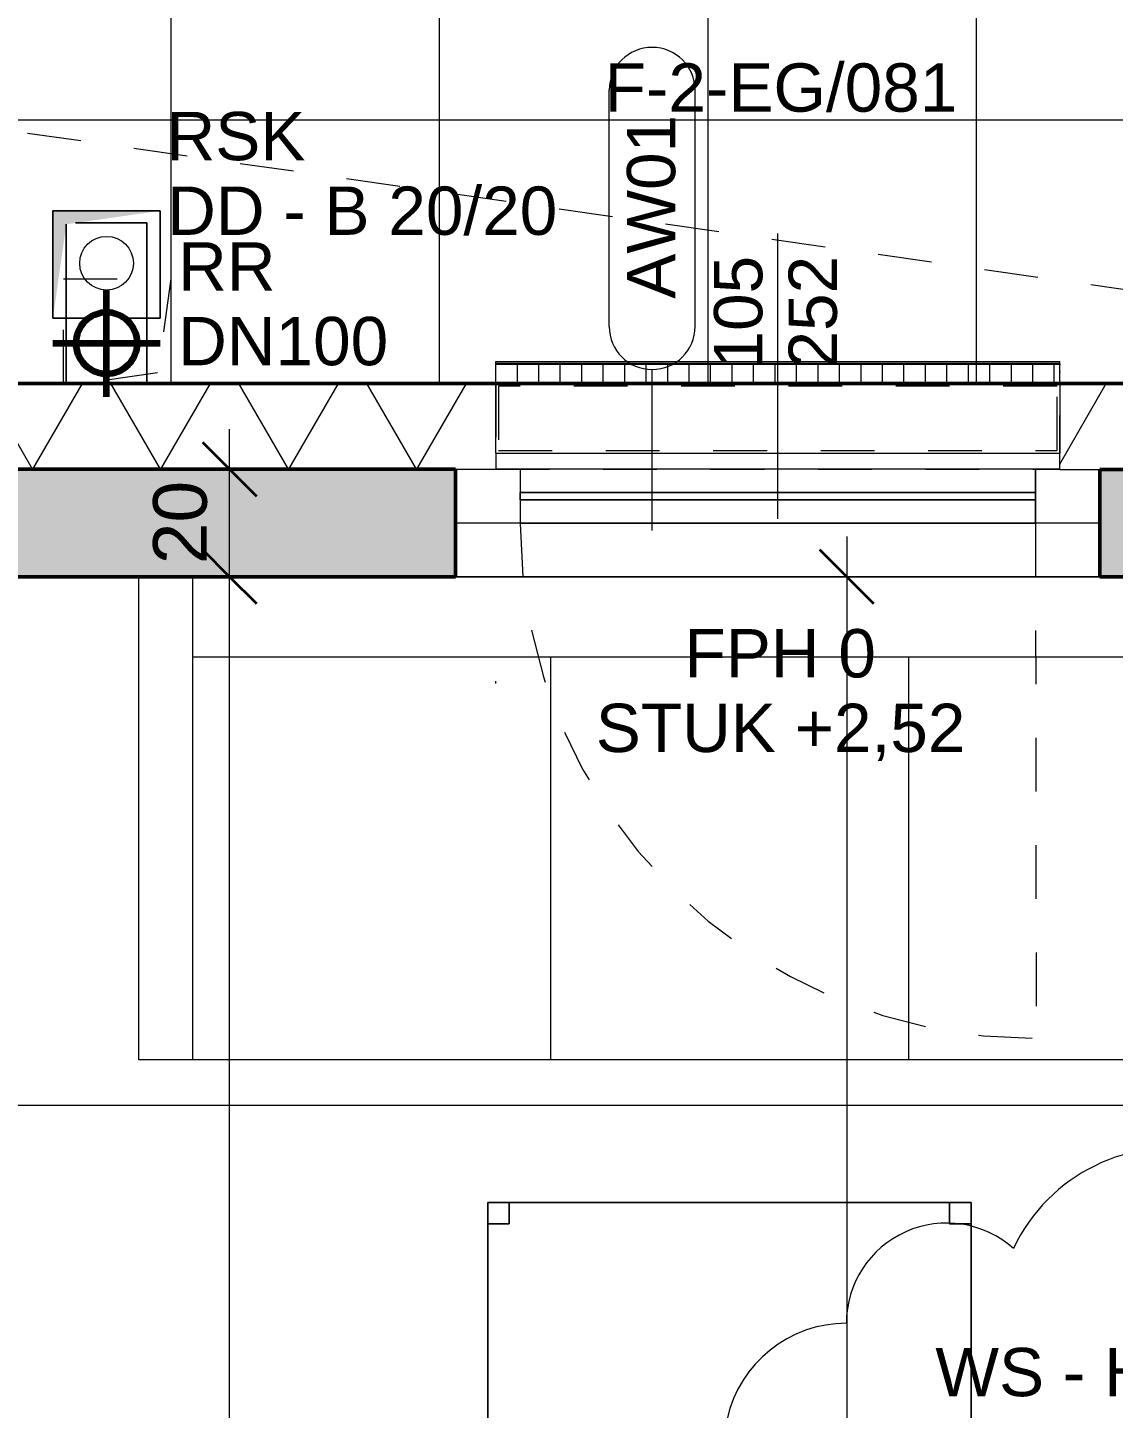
# Model space of a CAD drawing. Header units: metres. Extents: x -67.4 to -19.1, y 43.9 to 93.
# Drawn here: x -40.615 to -38.593, y 78.61 to 81.181 of the extents above; entities that cross this region are included whole.
import ezdxf

# ---------------------------------------------------------------- set-up
doc = ezdxf.new("R2010")
doc.units = ezdxf.units.M
for name, pattern in [('Verdeckt', [0.003, 0.002, -0.001]), ('Verdeckt Oben', [0.00225, 0.0015, -0.00075]), ('Verdeckt Unten', [0.005, 0.003, -0.002])]:
    doc.linetypes.add(name, pattern=pattern)
for name, color, linetype, lineweight in [('A-DETL-GENF_', 92, 'Continuous', 13), ('A-DETL-HDLN', 90, 'Verdeckt', 5), ('A-DETL-MBND', 5, 'Continuous', 5), ('A-GLAZ', 151, 'Continuous', 18), ('A-GLAZ-IDEN_', 152, 'Continuous', 9), ('A_2D', 7, 'Continuous', 13), ('A_Bemassung-50_', 4, 'Continuous', 9), ('A_Bemassung_', 4, 'Continuous', 9), ('A_Beschriftung_', 7, 'Continuous', 9), ('A_Decken', 8, 'Continuous', 13), ('A_Durchbruch', 7, 'Verdeckt', 5), ('A_Durchbruch_', 7, 'Continuous', 5), ('A_Durchbruch_Projektion', 8, 'Verdeckt', 5), ('A_Fenster', 7, 'Continuous', 13), ('A_Moebel', 6, 'Continuous', 13), ('A_Raeume_', 7, 'Continuous', 5), ('A_Waende', 7, 'Continuous', 13), ('G-ANNO-REVC_', 71, 'Continuous', 9), ('M-EQPM', 50, 'Continuous', 5), ('M-EQPM-IDEN_', 50, 'Continuous', 9), ('P-PIPE', 3, 'Continuous', 5), ('P-PIPE-CNTR', 3, 'Continuous', 5), ('P-PIPE-IDEN_', 2, 'Continuous', 9)]:
    doc.layers.add(name, color=color, linetype=linetype, lineweight=lineweight)
doc.styles.add('Arial_2', font='arial.ttf', dxfattribs={"height": 0.09})
doc.styles.add('Arial_5', font='arial.ttf', dxfattribs={"height": 0.1})
doc.dimstyles.new('WGA-Bemaßung_4', dxfattribs={"dimscale": 0.3048, "dimtxt": 0.102026, "dimasz": 0.328084, "dimexe": 0.246063, "dimexo": 0.0625, "dimgap": 0.04101, "dimtad": 1, "dimdec": 1, "dimlfac": 100, "dimrnd": 0.5, "dimdsep": 46, "dimtxsty": 'Arial_5', "dimblk1": 'OBLIQUE', "dimblk2": 'OBLIQUE', "dimsah": 1, "dimcen": 0.09, "dimdle": 0.246063, "dimazin": 2, "dimtfac": 1, "dimtdec": 4, "dimtix": 1, "dimtmove": 0, "dimatfit": 3, "dimfxl": 0.656168, "dimfxlon": 1, "dimtvp": 1, "dimtolj": 1, "dimtzin": 0, "dimarcsym": 2})

# ---------------------------------------------------------------- blocks, each defined once
blk = doc.blocks.new('HLS_Regensinkkasten - HLS_Regensinkkasten-V61-263_PP_00EG_BT2')
at = {"layer": 'M-EQPM', "color": 250}
for p, q in [((0.1476, 0.075), (-0.1487, 0.075)), ((-0.1487, 0.075), (0.1476, 0.075)), ((0.15, -0.075), (0.15, 0.058)), ((0.15, 0.058), (0.15, -0.075)), ((-0.1487, -0.075), (0.15, -0.075)), ((0.15, -0.075), (-0.1487, -0.075))]:
    blk.add_line(p, q, dxfattribs=at)
blk.add_circle((0.075, 0), 0.05, dxfattribs=at)
blk = doc.blocks.new('Symbol_Schatten - Bodendurchbruch_Schatten-V78-263_PP_00EG_BT2')
at = {"layer": 'A-DETL-MBND'}
for p, q in [((0.1, 0), (0.1, 0.1)), ((0.1, 0.1), (0.1, 0))]:
    blk.add_line(p, q, dxfattribs=at)
blk = doc.blocks.new('Symbol_Schatten - Bodendurchbruch_Schatten-V79-263_PP_00EG_BT2')
at = {"layer": 'A-DETL-GENF_'}
blk.add_hatch(color=256, dxfattribs=at).paths.add_polyline_path([(-0.1, -0.1), (-0.075, 0.075), (0.1, 0.1), (-0.1, 0.1), (-0.1, -0.092)])
at = {"layer": 'A_2D'}
for p, q in [((-0.1, -0.1), (-0.1, 0.1)), ((-0.1, 0.1), (0.1, 0.1)), ((0.1, 0.1), (0.1, -0.1)), ((-0.0331, -0.1), (-0.1, -0.1)), ((0.1, -0.1), (0.0331, -0.1))]:
    blk.add_line(p, q, dxfattribs=at)
at = {"layer": 'A_Durchbruch_'}
for p, q in [((0.1, 0.1), (-0.1, 0.1)), ((-0.1, 0.1), (-0.1, -0.1)), ((0.1, -0.1), (0.1, 0.1)), ((-0.1, -0.1), (-0.0331, -0.1)), ((0.0331, -0.1), (0.1, -0.1))]:
    blk.add_line(p, q, dxfattribs=at)
blk = doc.blocks.new('HLS_Rigol - 20x8cm-V95-263_PP_00EG_BT2')
at = {"layer": 'M-EQPM'}
h = blk.add_hatch(dxfattribs=at)
h.set_pattern_fill('FP_138', color=256, style=0, pattern_type=2)
h.set_pattern_definition([(269.998, (-39.743, 81.069), (0.04, 8.6e-06), [])])
h.paths.add_polyline_path([(-39.743, 80.5545), (-39.7431, 80.5545), (-39.743, 80.5195)])
h.paths.add_polyline_path([(-38.6931, 80.5188), (-38.6931, 80.5547), (-39.743, 80.5545), (-39.743, 80.5189), (-38.698, 80.5188)])
for p, q in [((-39.7431, 80.5595), (-38.6931, 80.5596)), ((-39.7431, 80.5595), (-38.6931, 80.5596)), ((-39.7431, 80.5565), (-39.7431, 80.5595)), ((-39.7431, 80.5565), (-38.6931, 80.5566)), ((-39.743, 80.5553), (-39.7431, 80.5565)), ((-39.7431, 80.5545), (-38.6931, 80.5547)), ((-39.7431, 80.5189), (-39.7431, 80.5545)), ((-39.743, 80.5553), (-38.693, 80.5554)), ((-39.743, 80.5545), (-39.743, 80.5553)), ((-38.6929, 80.5576), (-38.6931, 80.5596)), ((-38.6931, 80.5596), (-38.6931, 80.5566)), ((-38.6931, 80.5566), (-38.693, 80.5554)), ((-38.693, 80.5536), (-38.6931, 80.5547)), ((-38.6931, 80.5547), (-38.6931, 80.5188)), ((-38.693, 80.5554), (-38.693, 80.5536)), ((-38.693, 80.5188), (-38.693, 80.5536)), ((-38.693, 80.541), (-38.6928, 80.5398))]:
    blk.add_line(p, q, dxfattribs=at)
blk = doc.blocks.new('Moeb_Sofa - Sofa 220x90-V101-263_PP_00EG_BT2')
at = {"layer": 'A_Moebel', "color": 8}
for p, q in [((-1.1, 0.45), (1.1, 0.45)), ((-1.1, -0.45), (-1.1, 0.45)), ((-1, -0.45), (-1, 0.45)), ((-0.3333, -0.3), (-0.3333, 0.45)), ((0.3333, -0.3), (0.3333, 0.45)), ((1, -0.45), (1, 0.45)), ((1.1, 0.45), (1.1, -0.45)), ((-1, -0.3), (1, -0.3)), ((0.51, -0.45), (-0.69, -0.45))]:
    blk.add_line(p, q, dxfattribs=at)
blk = doc.blocks.new('Moeb_Tisch - 900x550-V102-263_PP_00EG_BT2')
at = {"layer": 'A_Moebel', "color": 8}
for p, q in [((-0.0741, 0.8106), (-0.6241, 0.8106)), ((-0.6241, 0.8106), (-0.6241, -0.0894)), ((-0.5841, 0.8106), (-0.6241, 0.8106)), ((-0.6241, 0.8106), (-0.6241, 0.7706)), ((-0.6241, 0.7706), (-0.6241, 0.8106)), ((-0.6241, 0.8106), (-0.5841, 0.8106)), ((-0.0741, 0.8106), (-0.6241, 0.8106)), ((-0.6241, 0.8106), (-0.6241, -0.0894)), ((-0.6241, -0.0894), (-0.6241, 0.8106)), ((-0.6241, 0.8106), (-0.0741, 0.8106)), ((-0.5841, 0.7706), (-0.5841, 0.8106)), ((-0.5841, 0.8106), (-0.5841, 0.7706)), ((-0.0741, 0.8106), (-0.1141, 0.8106)), ((-0.1141, 0.8106), (-0.1141, 0.7706)), ((-0.1141, 0.7706), (-0.1141, 0.8106)), ((-0.1141, 0.8106), (-0.0741, 0.8106)), ((-0.0741, -0.0894), (-0.0741, 0.8106)), ((-0.0741, 0.7706), (-0.0741, 0.8106)), ((-0.0741, 0.8106), (-0.0741, 0.7706)), ((-0.0741, -0.0894), (-0.0741, 0.8106)), ((-0.0741, 0.8106), (-0.0741, -0.0894)), ((-0.6241, 0.7706), (-0.5841, 0.7706)), ((-0.5841, 0.7706), (-0.6241, 0.7706)), ((-0.1141, 0.7706), (-0.0741, 0.7706)), ((-0.0741, 0.7706), (-0.1141, 0.7706)), ((-0.5841, -0.0494), (-0.6241, -0.0494)), ((-0.6241, -0.0494), (-0.6241, -0.0894)), ((-0.6241, -0.0894), (-0.6241, -0.0494)), ((-0.6241, -0.0494), (-0.5841, -0.0494)), ((-0.5841, -0.0894), (-0.5841, -0.0494)), ((-0.5841, -0.0494), (-0.5841, -0.0894)), ((-0.0741, -0.0494), (-0.1141, -0.0494)), ((-0.1141, -0.0494), (-0.1141, -0.0894)), ((-0.1141, -0.0894), (-0.1141, -0.0494)), ((-0.1141, -0.0494), (-0.0741, -0.0494)), ((-0.0741, -0.0894), (-0.0741, -0.0494)), ((-0.0741, -0.0494), (-0.0741, -0.0894)), ((-0.6241, -0.0894), (-0.0741, -0.0894)), ((-0.6241, -0.0894), (-0.5841, -0.0894)), ((-0.5841, -0.0894), (-0.6241, -0.0894)), ((-0.6241, -0.0894), (-0.0741, -0.0894)), ((-0.0741, -0.0894), (-0.6241, -0.0894)), ((-0.1141, -0.0894), (-0.0741, -0.0894)), ((-0.0741, -0.0894), (-0.1141, -0.0894))]:
    blk.add_line(p, q, dxfattribs=at)
blk = doc.blocks.new('Fens_1tlg_UL - FIX_OL_DK_1200x2520-11834862-263_PP_00EG_BT2')
at = {"layer": 'A-GLAZ'}
for p, q in [((-0.6, 0), (-0.48, 0)), ((-0.48, 0), (-0.48, -0.1)), ((0.48, -0.1), (0.48, 0)), ((0.48, 0), (0.6, 0)), ((-0.48, -0.043), (0.48, -0.043)), ((-0.48, -0.057), (-0.48, -0.043)), ((0.48, -0.043), (0.48, -0.057)), ((0.48, -0.057), (-0.48, -0.057))]:
    blk.add_line(p, q, dxfattribs=at)
at = {"layer": 'A_Fenster', "linetype": 'Verdeckt Oben', "lineweight": 5}
for p, q in [((-0.6, 0.1), (0.6, 0.1)), ((-0.6, 0.1), (0.6, 0.1)), ((-0.525, -0.3), (0.525, -0.3))]:
    blk.add_line(p, q, dxfattribs=at)
at = {"layer": 'A_Fenster'}
for p, q in [((-0.6, 0), (0.6, 0)), ((0.48, 0), (-0.48, 0)), ((-0.48, -0.043), (-0.48, 0)), ((0.48, -0.043), (0.48, 0)), ((-0.48, -0.057), (-0.48, -0.043)), ((-0.48, -0.043), (-0.48, -0.057)), ((0.48, -0.043), (-0.48, -0.043)), ((0.48, -0.057), (0.48, -0.043)), ((0.48, -0.057), (0.48, -0.043)), ((-0.48, -0.1), (-0.48, -0.057)), ((-0.48, -0.057), (0.48, -0.057)), ((0.48, -0.1), (0.48, -0.057)), ((-0.525, -0.1), (-0.6, -0.1)), ((0.6, -0.1), (0.525, -0.1))]:
    blk.add_line(p, q, dxfattribs=at)
blk = doc.blocks.new('Allg_Rollladenkasten - 0130x032-V116-263_PP_00EG_BT2')
at = {"layer": 'A_2D'}
for p, q in [((-0.525, -0.0793), (-0.525, -0.0743)), ((-0.525, -0.0743), (-0.52, -0.0743)), ((-0.52, -0.0743), (0.52, -0.0743)), ((0.52, -0.0743), (0.525, -0.0743)), ((0.525, -0.0743), (0.525, -0.2043)), ((-0.525, -0.2043), (-0.525, -0.0793)), ((-0.525, -0.2043), (0.52, -0.2043)), ((-0.525, -0.2043), (0.525, -0.2043)), ((-0.525, -0.2043), (-0.525, -0.2343)), ((0.52, -0.2043), (0.525, -0.2043)), ((0.525, -0.2343), (0.525, -0.2043)), ((0.525, -0.2343), (-0.525, -0.2343)), ((-0.525, -0.633), (-0.525, -0.629))]:
    blk.add_line(p, q, dxfattribs=at)
at = {"layer": 'A_Durchbruch'}
for p, q in [((-0.525, -0.0743), (-0.525, -0.2343)), ((0.525, -0.0743), (-0.525, -0.0743)), ((0.525, -0.2343), (0.525, -0.0743)), ((-0.52, -0.0793), (-0.52, -0.1993)), ((0.52, -0.0793), (-0.52, -0.0793)), ((0.52, -0.1993), (0.52, -0.0793)), ((-0.52, -0.1993), (0.52, -0.1993)), ((-0.525, -0.2343), (0.525, -0.2343)), ((-0.525, -0.2343), (0.525, -0.2343))]:
    blk.add_line(p, q, dxfattribs=at)
blk = doc.blocks.new('Symbol_Schatten_Verdeckt_unten - Bodendurchbruch_Schatten_Verdeckt_unten-V120-263_PP_00EG_BT2')
at = {"layer": 'A_Durchbruch_Projektion'}
for p, q in [((-0.1, -0.1), (-0.1, 0.0948)), ((-0.075, 0.075), (0.0635, 0.0948)), ((0.1, 0.0948), (0.1, -0.1)), ((-0.1, -0.1), (-0.075, 0.075)), ((0.1, -0.1), (-0.1, -0.1))]:
    blk.add_line(p, q, dxfattribs=at)
blk = doc.blocks.new('BS_Wand_Lollipop - rechts_oben-2026913-263_PP_00EG_BT2')
at = {"layer": 'A_Beschriftung_'}
for p, q in [((0.0046, 0.0016), (0.0134, 0.0016)), ((-0.003, 0), (0.003, 0)), ((0.0046, -0.0016), (0.0134, -0.0016))]:
    blk.add_line(p, q, dxfattribs=at)
for centre, start, end in [((0.0046, 0), 90, 270), ((0.0134, 0), 270, 90)]:
    blk.add_arc(centre, 0.0016, start, end, dxfattribs=at)
blk = doc.blocks.new('DIMBLOCK354-263_PP_00EG_BT2')
at = {"layer": 'A_Bemassung-50_', "transparency": 16777216}
for p, q in [((-39.0895, 80.2338), (-39.0896, 75.9387)), ((-39.0895, 80.1588), (-39.1645, 80.1588)), ((-39.0895, 80.1588), (-38.8895, 80.1588)), ((-39.0896, 75.9387), (-39.1646, 75.9387)), ((-39.0896, 75.9387), (-38.8896, 75.9387))]:
    blk.add_line(p, q, dxfattribs=at)
at = {"layer": 'A_Bemassung-50_', "lineweight": 35, "transparency": 16777216}
for p, q in [((-39.0895, 80.1588), (-39.1395, 80.2088)), ((-39.0895, 80.1588), (-39.0395, 80.1088)), ((-39.0896, 75.9387), (-39.1396, 75.9887)), ((-39.0896, 75.9387), (-39.0396, 75.8887))]:
    blk.add_line(p, q, dxfattribs=at)
at = {"layer": 'A_Bemassung-50_', "color": 0, "transparency": 16777216, "insert": (-39.2319, 77.9334), "char_height": 0.1, "width": 0.276883, "attachment_point": 1, "rotation": 90, "line_spacing_factor": 0.941778, "style": 'Arial_5'}
blk.add_mtext('422', dxfattribs=at)
blk = doc.blocks.new('_Oblique')
at = {"color": 0, "linetype": 'ByBlock', "lineweight": -2}
blk.add_line((-0.5, -0.5), (0.5, 0.5), dxfattribs=at)
blk = doc.blocks.new('DIMBLOCK384-263_PP_00EG_BT2')
at = {"layer": 'A_Bemassung-50_', "lineweight": 35, "transparency": 16777216}
for p, q in [((-40.2389, 80.1589), (-40.2889, 80.2089)), ((-40.2389, 80.1589), (-40.1889, 80.1089)), ((-40.2391, 75.8763), (-40.2891, 75.9263)), ((-40.2391, 75.8763), (-40.1891, 75.8263))]:
    blk.add_line(p, q, dxfattribs=at)
at = {"layer": 'A_Bemassung-50_', "transparency": 16777216}
for p, q in [((-40.2389, 80.1589), (-40.4389, 80.1589)), ((-40.2391, 75.8763), (-40.2389, 80.1589)), ((-40.2389, 80.1589), (-40.1639, 80.1589)), ((-40.2391, 75.8763), (-40.4391, 75.8763)), ((-40.2391, 75.8763), (-40.1641, 75.8763))]:
    blk.add_line(p, q, dxfattribs=at)
at = {"layer": 'A_Bemassung-50_', "color": 0, "transparency": 16777216, "insert": (-40.3813, 77.8441), "char_height": 0.1, "width": 0.416266, "attachment_point": 1, "rotation": 90, "line_spacing_factor": 0.941778, "style": 'Arial_5'}
blk.add_mtext('428,5', dxfattribs=at)
blk = doc.blocks.new('DIMBLOCK385-263_PP_00EG_BT2')
at = {"layer": 'A_Bemassung-50_', "transparency": 16777216}
for p, q in [((-40.2389, 80.1589), (-40.2389, 80.4339)), ((-40.2389, 80.3589), (-40.4389, 80.3589)), ((-40.2389, 80.3589), (-40.1639, 80.3589)), ((-40.2389, 80.1589), (-40.4389, 80.1589)), ((-40.2389, 80.1589), (-40.1639, 80.1589))]:
    blk.add_line(p, q, dxfattribs=at)
at = {"layer": 'A_Bemassung-50_', "lineweight": 35, "transparency": 16777216}
for p, q in [((-40.2389, 80.3589), (-40.2889, 80.4089)), ((-40.2389, 80.3589), (-40.1889, 80.3089)), ((-40.2389, 80.1589), (-40.2889, 80.2089)), ((-40.2389, 80.1589), (-40.1889, 80.1089))]:
    blk.add_line(p, q, dxfattribs=at)
at = {"layer": 'A_Bemassung-50_', "color": 0, "transparency": 16777216, "insert": (-40.3813, 80.182), "char_height": 0.1, "width": 0.184588, "attachment_point": 1, "rotation": 90, "line_spacing_factor": 0.941778, "style": 'Arial_5'}
blk.add_mtext('20', dxfattribs=at)
blk = doc.blocks.new('BS_Fens_PP - oben-2843217-263_PP_00EG_BT2')
at = {"layer": 'A-GLAZ-IDEN_'}
blk.add_line((0, 0.000124), (0, 0.010761), dxfattribs=at)
blk = doc.blocks.new('DIMBLOCK572-263_PP_00EG_BT2')
at = {"layer": 'A_Bemassung-50_', "transparency": 16777216}
for p, q in [((-45.8717, 79.1747), (-45.8717, 79.3747)), ((-37.7081, 79.1745), (-37.708, 79.3745)), ((-45.8717, 79.1747), (-37.7081, 79.1745)), ((-45.8717, 79.1747), (-45.8717, 79.0997)), ((-37.7081, 79.1745), (-37.7081, 79.0995))]:
    blk.add_line(p, q, dxfattribs=at)
at = {"layer": 'A_Bemassung-50_', "lineweight": 35, "transparency": 16777216}
for p, q in [((-45.8717, 79.1747), (-45.8217, 79.2247)), ((-37.7081, 79.1745), (-37.6581, 79.2245)), ((-45.8717, 79.1747), (-45.9217, 79.1247)), ((-37.7081, 79.1745), (-37.7581, 79.1245))]:
    blk.add_line(p, q, dxfattribs=at)
at = {"layer": 'A_Bemassung-50_', "color": 0, "transparency": 16777216, "insert": (-41.9633, 79.3169), "char_height": 0.1, "width": 0.416266, "attachment_point": 1, "rotation": 359.9983, "line_spacing_factor": 0.941778, "style": 'Arial_5'}
blk.add_mtext('816,5', dxfattribs=at)
blk = doc.blocks.new('Family - ___-11902213-263_PP_00EG_BT2')
at = {"layer": 'G-ANNO-REVC_'}
for centre, radius, start, end in [((-5.5846, 87.6742), 0.1867, 25.5497, 157.36), ((-5.1969, 87.5126), 0.3267, 337.36, 132.1512), ((-5.8444, 87.5361), 0.2275, 67.36, 222.1512)]:
    blk.add_arc(centre, radius, start, end, dxfattribs=at)

msp = doc.modelspace()

# ---------------------------------------------------------------- hatches: boundary and pattern name
at = {"layer": 'A-DETL-GENF_', "lineweight": 5}
h = msp.add_hatch(dxfattribs=at)
h.set_pattern_fill('FP_160', color=252, style=0, pattern_type=2)
h.set_pattern_definition([(89.998, (-85.848, 81.011), (-0.5, 1.75e-05), []), (179.998, (-85.848, 81.011), (-1.75e-05, -0.5), [])])
h.paths.add_polyline_path([(-37.3489, 50.614), (-35.3489, 51.4717), (-35.3489, 51.6705), (-35.3564, 51.6883), (-35.3643, 51.7129), (-35.3704, 51.7392), (-35.3747, 51.767), (-35.3773, 51.7976), (-35.3781, 51.8201), (-35.3773, 51.8505), (-35.3747, 51.8816), (-35.3704, 51.9132), (-35.3643, 51.9452), (-35.3564, 51.9773), (-35.3489, 52.0021), (-35.3489, 55.5027), (-37.3488, 55.5027), (-37.3487, 55.1534), (-37.3088, 55.1534), (-37.3088, 53.5334), (-37.3488, 53.5334), (-37.3489, 50.7195)])
h.paths.add_polyline_path([(-37.2077, 55.2308), (-37.2077, 55.4308), (-37.0077, 55.4308), (-37.1827, 55.4058)])
h.paths.add_polyline_path([(-35.3485, 62.78), (-35.3485, 69.4084), (-37.3483, 69.4084), (-37.3483, 69.0237), (-37.3084, 69.0237), (-37.3084, 67.4037), (-37.3484, 67.4037), (-37.3484, 64.436), (-37.3085, 64.436), (-37.3085, 63.386), (-37.3485, 63.386), (-37.3485, 62.78), (-35.3644, 62.78)])
h.paths.add_polyline_path([(-37.3085, 64.436), (-37.3085, 64.436), (-37.2602, 65.5096)])
h.paths.add_polyline_path([(-36.409, 66.1781), (-36.589, 66.1787), (-36.4987, 66.2684)])
h.paths.add_polyline_path([(-37.2207, 66.3884), (-37.2207, 66.4695), (-37.2173, 66.4835), (-37.2173, 66.4972), (-37.2207, 66.5116), (-37.2207, 66.5884), (-37.0207, 66.5884), (-37.1957, 66.5634), (-37.2169, 66.4146)])
h.paths.add_polyline_path([(-52.7484, 67.5906), (-52.7484, 71.7218), (-56.4192, 71.7219), (-56.0639, 67.5907), (-52.7484, 67.5906)])
h.paths.add_polyline_path([(-52.7484, 67.5906), (-52.7484, 67.5906), (-52.7484, 67.9817)])
h.paths.add_polyline_path([(-52.9684, 68.0027), (-52.9684, 68.2027), (-52.7684, 68.2027), (-52.9434, 68.1777), (-52.9642, 68.0323)])
h.paths.add_polyline_path([(-52.7484, 69.2255), (-52.7534, 69.233), (-52.7534, 69.233)])
h.paths.add_polyline_path([(-37.3496, 80.5188), (-37.3499, 83.3469), (-42.5001, 83.3469), (-54.2336, 80.5193), (-37.3499, 80.5188)])
h.paths.add_polyline_path([(-40.5679, 80.6402), (-40.5679, 80.8402), (-40.3679, 80.8402), (-40.5429, 80.8152), (-40.5668, 80.6482)])
at = {"layer": 'A_Waende', "lineweight": 5}
h = msp.add_hatch(dxfattribs=at)
h.set_pattern_fill('FP_7', color=250, angle=-157.36, style=0, pattern_type=2)
h.set_pattern_definition([(359.998, (-45.84817, 80.3585), (7e-06, 0.20637), []), (59.998, (-45.84817, 80.3585), (-0.1787267, 0.103196), []), (119.998, (-45.84817, 80.3585), (-0.1787253, -0.103179), [])])
h.paths.add_polyline_path([(-37.508, 80.3588), (-37.508, 80.5188), (-38.693, 80.5188), (-38.693, 80.3588), (-37.508, 80.3588)])
h.paths.add_polyline_path([(-39.743, 80.3589), (-39.743, 80.5189), (-41.403, 80.5188), (-41.403, 80.3589), (-39.818, 80.3589)])
h.paths.add_polyline_path([(-42.458, 80.3589), (-42.458, 80.5189), (-50.223, 80.5188), (-50.223, 80.3592), (-42.528, 80.3589)])
h.paths.add_polyline_path([(-51.2755, 80.3592), (-51.2755, 80.5192), (-51.908, 80.5188), (-51.908, 80.3592), (-51.2887, 80.3592)])
h.paths.add_polyline_path([(-52.958, 80.3593), (-52.958, 80.5193), (-54.188, 80.5188), (-54.188, 80.3593), (-53.033, 80.3593)])
h = msp.add_hatch(dxfattribs=at)
h.set_pattern_fill('FP_3', color=250, style=0, pattern_type=2)
h.set_pattern_definition([(45, (0, 0), (-0.08980256, 0.08980256), []), (45, (0.0898, 0), (-0.08980256, 0.08980256), [0.0635, -0.03175])])
h.paths.add_polyline_path([(-37.708, 80.1588), (-37.708, 80.3588), (-38.618, 80.3588), (-38.618, 80.1588), (-37.7081, 80.1588)])
h.paths.add_polyline_path([(-39.818, 80.1589), (-39.818, 80.3589), (-41.328, 80.3588), (-41.328, 80.1589), (-40.1059, 80.1589)])
h.paths.add_polyline_path([(-42.528, 80.1589), (-42.528, 80.3589), (-50.148, 80.359), (-50.148, 80.1592), (-42.7114, 80.1589)])
h.paths.add_polyline_path([(-51.348, 80.1592), (-51.348, 80.3592), (-51.833, 80.359), (-51.833, 80.1592), (-51.6176, 80.1592)])
h.paths.add_polyline_path([(-53.033, 80.1593), (-53.033, 80.3593), (-53.988, 80.359), (-53.988, 80.1593), (-53.2621, 80.1593)])

# ---------------------------------------------------------------- linework, layer by layer
at = {"layer": 'A-DETL-HDLN'}
msp.add_line((-38.738, 80.2588), (-38.7368, 79.2988), dxfattribs=at)
msp.add_arc((-38.738, 80.2588), 0.96, 180.0718, 270.0718, dxfattribs=at)
at = {"layer": 'A_2D', "lineweight": 50}
msp.add_line((-54.3189, 80.5193), (-37.348, 80.5188), dxfattribs=at)
at = {"layer": 'A_Decken', "linetype": 'Verdeckt Unten'}
msp.add_line((-37.348, 80.5188), (-47.9587, 82.0314), dxfattribs=at)
at = {"layer": 'A_Decken'}
for p, q in [((-40.3679, 80.8402), (-40.3679, 80.6402)), ((-40.5429, 80.6402), (-40.5679, 80.6402)), ((-40.3679, 80.6402), (-40.3929, 80.6402)), ((-38.618, 80.2588), (-39.818, 80.2589))]:
    msp.add_line(p, q, dxfattribs=at)
at = {"layer": 'A_Raeume_', "flags": 128}
for points in [[(-54.2051, 80.5262), (-54.2051, 80.5193), (-37.348, 80.5188), (-37.3479, 83.3469), (-40.5679, 83.347), (-40.5679, 82.7195), (-41.0879, 82.7195), (-41.0879, 83.347), (-42.4995, 83.347)], [(-37.7082, 75.9387), (-37.708, 80.1588), (-45.8717, 80.159), (-45.8717, 79.6541), (-45.8717, 77.8091), (-45.8717, 77.7591), (-45.8717, 77.6561), (-45.8719, 75.9224), (-45.3962, 75.9355), (-45.2707, 75.9389)]]:
    msp.add_lwpolyline(points, close=True, dxfattribs=at)
at = {"layer": 'A_Waende', "color": 250, "lineweight": 5}
for p, q in [((-39.743, 80.5189), (-41.403, 80.5189)), ((-37.348, 80.5188), (-38.693, 80.5188)), ((-39.743, 80.3589), (-39.743, 80.3589)), ((-38.693, 80.3588), (-38.693, 80.3588))]:
    msp.add_line(p, q, dxfattribs=at)
at = {"layer": 'A_Waende', "color": 50, "lineweight": 50}
for p, q in [((-41.328, 80.3589), (-39.818, 80.3589)), ((-39.818, 80.1589), (-39.818, 80.3589)), ((-38.618, 80.3588), (-37.508, 80.3588)), ((-38.618, 80.3588), (-38.618, 80.1588)), ((-41.328, 80.1589), (-39.818, 80.1589)), ((-38.618, 80.1588), (-37.708, 80.1588))]:
    msp.add_line(p, q, dxfattribs=at)
at = {"layer": 'A_Waende'}
for p, q in [((-39.818, 80.3589), (-39.743, 80.3589)), ((-38.693, 80.3588), (-38.618, 80.3588)), ((-38.618, 80.1588), (-39.818, 80.1589))]:
    msp.add_line(p, q, dxfattribs=at)
at = {"layer": 'P-PIPE', "color": 150, "lineweight": 100}
for start, end in [(112.64, 202.64), (22.64, 112.64), (292.64, 22.64), (202.64, 292.64)]:
    msp.add_arc((-40.4679, 80.5939), 0.0572, start, end, dxfattribs=at)
at = {"layer": 'P-PIPE-CNTR', "color": 150, "lineweight": 100}
for p, q in [((-40.4679, 80.4939), (-40.4679, 80.6939)), ((-40.5679, 80.5939), (-40.3679, 80.5939))]:
    msp.add_line(p, q, dxfattribs=at)

# ---------------------------------------------------------------- block references
at = {"layer": 'A-DETL-MBND'}
msp.add_blockref('Symbol_Schatten - Bodendurchbruch_Schatten-V78-263_PP_00EG_BT2', (-40.4679, 80.7402), dxfattribs=at)
at = {"layer": 'A-GLAZ-IDEN_', "xscale": 49.99999999999998, "yscale": 49.99999999999998, "zscale": 49.99999999999998, "rotation": 359.9982758785824}
msp.add_blockref('BS_Fens_PP - oben-2843217-263_PP_00EG_BT2', (-39.218, 80.2602), dxfattribs=at)
at = {"layer": 'A_2D'}
msp.add_blockref('Symbol_Schatten - Bodendurchbruch_Schatten-V79-263_PP_00EG_BT2', (-40.4679, 80.7402), dxfattribs=at)
at = {"layer": 'A_2D', "rotation": 180}
msp.add_blockref('Symbol_Schatten_Verdeckt_unten - Bodendurchbruch_Schatten_Verdeckt_unten-V120-263_PP_00EG_BT2', (-40.448, 80.6137), dxfattribs=at)
at = {"layer": 'A_Beschriftung_', "xscale": 49.99999999999998, "yscale": 49.99999999999998, "zscale": 49.99999999999998, "rotation": 89.99999999999991}
msp.add_blockref('BS_Wand_Lollipop - rechts_oben-2026913-263_PP_00EG_BT2', (-39.452, 80.3947), dxfattribs=at)
at = {"layer": 'A_Durchbruch', "rotation": 359.998275878371}
msp.add_blockref('Allg_Rollladenkasten - 0130x032-V116-263_PP_00EG_BT2', (-39.218, 80.5932), dxfattribs=at)
at = {"layer": 'A_Fenster', "rotation": 179.9982758785824}
msp.add_blockref('Fens_1tlg_UL - FIX_OL_DK_1200x2520-11834862-263_PP_00EG_BT2', (-39.218, 80.2588), dxfattribs=at)
at = {"layer": 'A_Moebel', "color": 8}
for name, p, rotation in [('Moeb_Sofa - Sofa 220x90-V101-263_PP_00EG_BT2', (-39.308, 79.7088), 179.998275878371), ('Moeb_Tisch - 900x550-V102-263_PP_00EG_BT2', (-39.6687, 78.3694), 269.9982758784558)]:
    msp.add_blockref(name, p, dxfattribs=dict(at, rotation=rotation))
at = {"layer": 'G-ANNO-REVC_', "rotation": 22.64000000000043}
msp.add_blockref('Family - ___-11902213-263_PP_00EG_BT2', (0, 0), dxfattribs=at)
at = {"layer": 'M-EQPM', "color": 250, "rotation": 89.9982758784597}
msp.add_blockref('HLS_Regensinkkasten - HLS_Regensinkkasten-V61-263_PP_00EG_BT2', (-40.4679, 80.6676), dxfattribs=at)
at = {"layer": 'M-EQPM'}
msp.add_blockref('HLS_Rigol - 20x8cm-V95-263_PP_00EG_BT2', (0, 0), dxfattribs=at)

# ---------------------------------------------------------------- texts
at = {"layer": 'A-GLAZ-IDEN_', "char_height": 0.09, "attachment_point": 1, "style": 'Arial_2'}
for s, insert, width, rotation in [('F-2-EG/081', (-39.5404, 81.1149), 0.781645, 359.9983), ('105', (-39.3368, 80.5466), 0.252532, 90), ('252', (-39.1979, 80.5466), 0.252532, 90), ('FPH 0', (-39.3916, 80.0612), 0.424894, 359.9983), ('STUK +2,52', (-39.5569, 79.9223), 0.82173, 359.9983)]:
    msp.add_mtext(s, dxfattribs=dict(at, insert=insert, width=width, rotation=rotation))
at = {"layer": 'A_Beschriftung_', "insert": (-39.499, 80.6766), "char_height": 0.09, "width": 0.420886, "attachment_point": 1, "rotation": 90, "style": 'Arial_2'}
msp.add_mtext('AW01', dxfattribs=at)
at = {"layer": 'A_Beschriftung_', "char_height": 0.09, "attachment_point": 1, "style": 'Arial_2'}
for s, insert, width in [('DD - B 20/20', (-40.3553, 80.8855), 0.861814), ('WS - HT', (-38.9246, 78.7226), 0.581223)]:
    msp.add_mtext(s, dxfattribs=dict(at, insert=insert, width=width))
at = {"layer": 'M-EQPM-IDEN_', "insert": (-40.3563, 81.0245), "char_height": 0.09, "width": 0.30865, "attachment_point": 1, "style": 'Arial_2'}
msp.add_mtext('RSK', dxfattribs=at)
at = {"layer": 'P-PIPE-IDEN_', "char_height": 0.09, "attachment_point": 1, "style": 'Arial_2'}
for s, insert, width in [('RR', (-40.3348, 80.7816), 0.216456), ('DN100', (-40.3348, 80.6427), 0.468987)]:
    msp.add_mtext(s, dxfattribs=dict(at, insert=insert, width=width))

# ---------------------------------------------------------------- dimensions: what is measured, and where the dimension line sits
at = {"layer": 'A_Bemassung_'}
for base, p1, p2, angle, override, picture, middle in [((-40.2389, 80.3589), (-40.4389, 80.1589), (-40.4389, 80.3589), 89.9983, {"dimpost": '<>', "dimfxl": 0.2}, 'DIMBLOCK385-263_PP_00EG_BT2', (-40.3025, 80.2589)), ((-39.0896, 75.9387), (-38.8895, 80.1588), (-38.8896, 75.9387), 89.9983, {"dimpost": '<>', "dimfxl": 4.220112}, 'DIMBLOCK354-263_PP_00EG_BT2', (-39.1523, 78.0488)), ((-40.2389, 80.1589), (-40.4391, 75.8763), (-40.4389, 80.1589), 89.9983, {"dimpost": '<>', "dimfxl": 4.282612}, 'DIMBLOCK384-263_PP_00EG_BT2', (-40.3026, 78.0176)), ((-37.7081, 79.1745), (-45.8717, 79.3747), (-37.708, 79.3745), 359.9983, {"dimpost": '<>', "dimfxl": 8.163639}, 'DIMBLOCK572-263_PP_00EG_BT2', (-41.7899, 79.2381))]:
    dim = msp.add_linear_dim(base=base, p1=p1, p2=p2, angle=angle, dimstyle='WGA-Bemaßung_4', override=override, dxfattribs=at)
    dim.commit()
    dim.dimension.update_dxf_attribs({"geometry": picture, "text_midpoint": middle})

doc.saveas('drawing.dxf')
